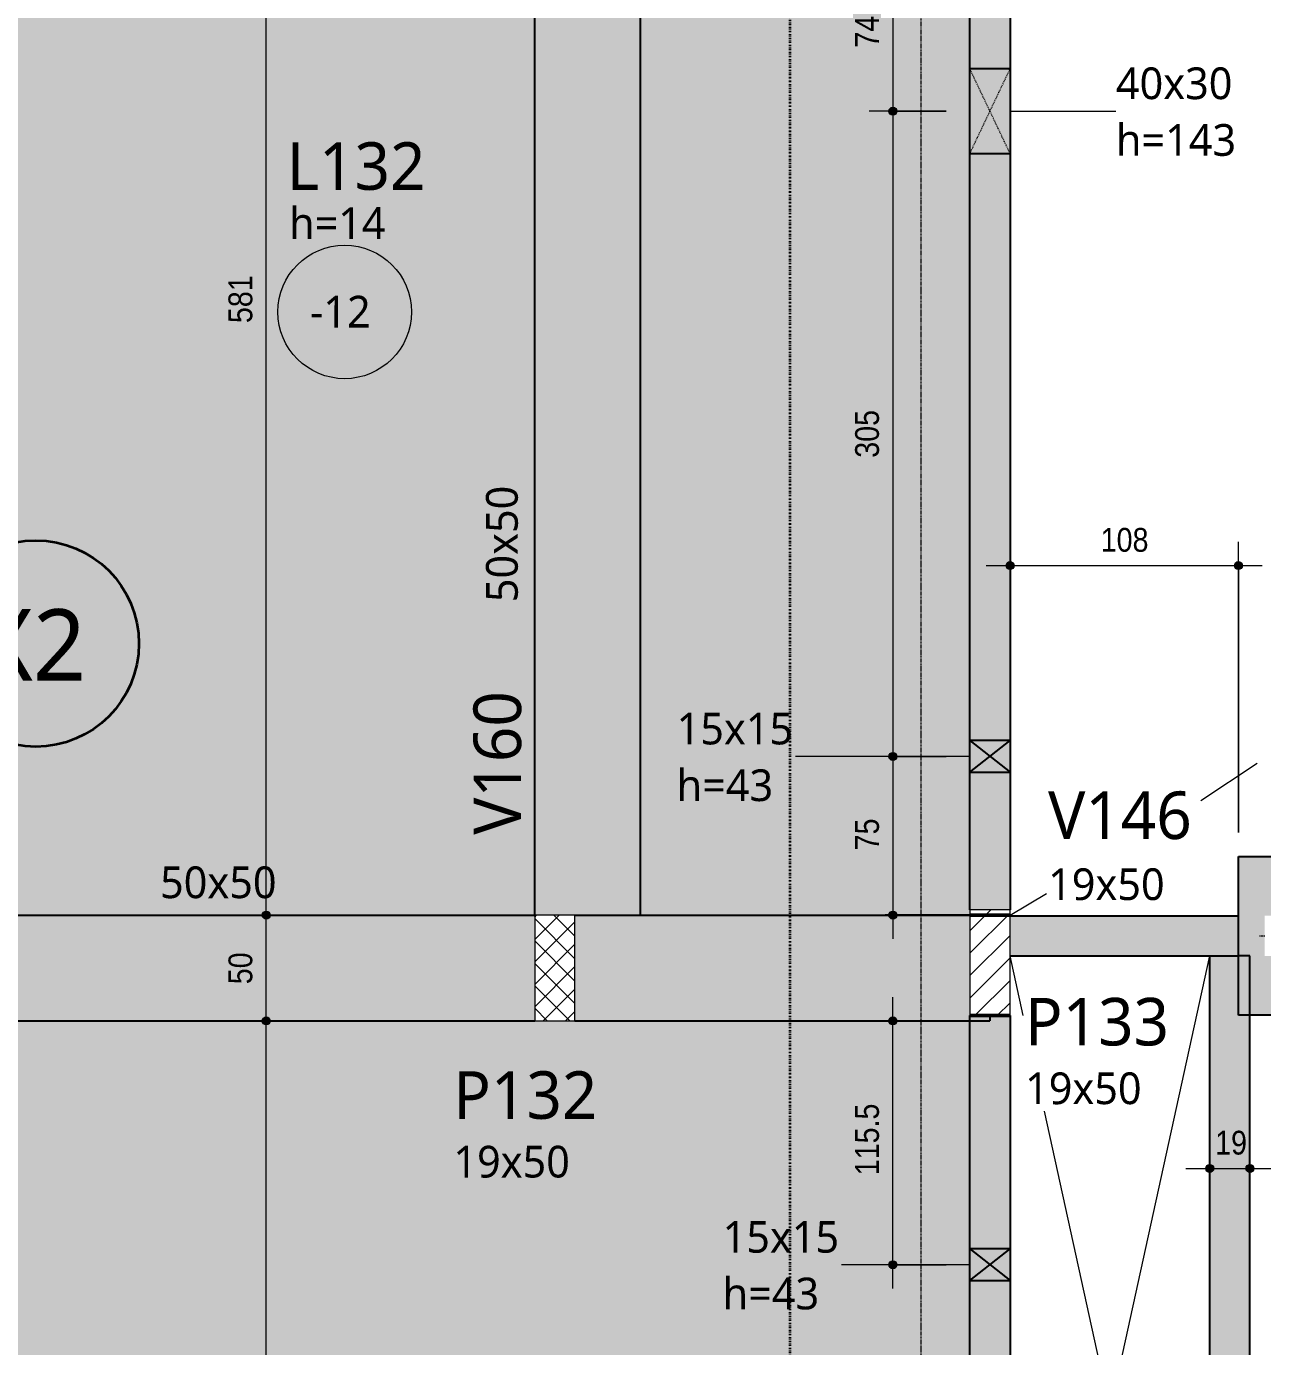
# Model space of a CAD drawing. Extents: x -2131 to 52870, y -3196 to 88043.
# Drawn here: x 44128 to 44712, y 953 to 1577 of the extents above; entities that cross this region are included whole.
import ezdxf

# ---------------------------------------------------------------- set-up
doc = ezdxf.new("R2010")
doc.units = 0
for name, pattern in [('Centro de 6 mm', [1.32, 0.6, -0.24, 0.24, -0.24]), ('Dash dot', [1.5875, 0.635, -0.47625, 0, -0.47625]), ('Hidden', [0.714375, 0.47625, -0.238125]), ('Traço', [0.635, 0.3175, -0.3175])]:
    doc.linetypes.add(name, pattern=pattern)
for name, color, linetype, lineweight in [('A-ANNO-DIMS', 7, 'Continuous', 9), ('A-ANNO-DIMS-75', 7, 'Continuous', 9), ('A-DETL-GENF', 7, 'Continuous', 18), ('A-DETL-THIN', 7, 'Continuous', 25), ('A-FLOR', 7, 'Continuous', 25), ('A-FLOR-IDEN', 7, 'Continuous', 9), ('A-GENM', 7, 'Continuous', 25), ('A-GENM-HDLN', 7, 'Traço', 18), ('A-GENM-IDEN', 7, 'Continuous', 9), ('G-ANNO-SYMB', 7, 'Continuous', 9), ('S-BEAM', 7, 'Continuous', 25), ('S-BEAM-HDLN', 7, 'Traço', 25), ('S-BEAM-IDEN', 7, 'Continuous', 9), ('S-COLS-IDEN', 7, 'Continuous', 9), ('S-FNDN', 7, 'Continuous', 25), ('S-FNDN-HDLN', 7, 'Traço', 18), ('S-GRID', 7, 'Continuous', 9), ('S-GRID-IDEN', 7, 'Continuous', 9)]:
    doc.layers.add(name, color=color, linetype=linetype, lineweight=lineweight)
doc.layers.add('A-DETL', color=7, linetype='Continuous', lineweight=18, true_color=0x00a600)
doc.styles.add('Fira Sans_3', font='', dxfattribs={"width": 0.9, "height": 11.25})
doc.styles.add('Gadugi', font='gadugi.ttf', dxfattribs={"height": 15})
doc.styles.add('Gadugi_6', font='gadugi.ttf', dxfattribs={"height": 22.5})
doc.styles.add('Gadugi_9', font='gadugi.ttf', dxfattribs={"height": 33.75})
doc.styles.get('Fira Sans_3').set_extended_font_data('Fira Sans')
doc.dimstyles.new('PED_1_5mm_ESQ_3', dxfattribs={"dimscale": 30.48, "dimtxt": 15.344768, "dimasz": 0.492126, "dimexe": 0.369094, "dimexo": 0.369094, "dimgap": 0.073819, "dimtad": 1, "dimdec": 1, "dimrnd": 0.5, "dimdsep": 46, "dimtxsty": 'Fira Sans_3', "dimblk1": 'DOTSMALL', "dimblk2": 'DOTSMALL', "dimsah": 1, "dimcen": 0.09, "dimdle": 0.369094, "dimazin": 0, "dimtfac": 1, "dimtdec": 4, "dimtix": 1, "dimtmove": 0, "dimatfit": 3, "dimfxl": 1, "dimtvp": 1, "dimtolj": 1, "dimtzin": 0, "dimarcsym": 2})
doc.dimstyles.new('PED_1_5mm_ESQ_7', dxfattribs={"dimscale": 30.48, "dimtxt": 15.344768, "dimasz": 0.492126, "dimexe": 0.369094, "dimexo": 0.369094, "dimgap": 0.073819, "dimtad": 1, "dimdec": 1, "dimrnd": 0.5, "dimdsep": 46, "dimtxsty": 'Fira Sans_3', "dimblk1": 'DOTSMALL', "dimblk2": 'DOTSMALL', "dimsah": 1, "dimcen": 0.09, "dimdle": 0.369094, "dimazin": 0, "dimtfac": 1, "dimtdec": 4, "dimtix": 1, "dimtmove": 0, "dimatfit": 3, "dimfxl": 1, "dimtvp": 1, "dimtolj": 1, "dimtzin": 0, "dimarcsym": 2})

# ---------------------------------------------------------------- blocks, each defined once
blk = doc.blocks.new('PED_BLRET-1EST_R01_2019 - 75x75x65-V23-PL C 001 - FORMA DO TÉRREO')
at = {"layer": 'S-FNDN', "linetype": 'Hidden', "lineweight": 18}
for p, q in [((0, 27.5), (0, 9.5)), ((-27.5, 0), (-25, 0)), ((25, 0), (27.5, 0)), ((0, -9.5), (0, -27.5))]:
    blk.add_line(p, q, dxfattribs=at)
at = {"layer": 'S-FNDN-HDLN'}
for start, end in [(33.02828, 146.80499), (213.1954, 326.97128)]:
    blk.add_arc((0, 0), 17.5, start, end, dxfattribs=at)
blk = doc.blocks.new('PED_FURO_RETANGULAR_R04_2020 - 15x15x43_-3682123-PL C 001 - FORMA DO TÉRREO')
at = {"layer": 'A-GENM-HDLN'}
for p, q in [((-7.5, 9.5), (7.5, -9.5)), ((-7.5, -9.5), (7.5, 9.5)), ((-7.5, -9.5), (-7.5, 9.5)), ((7.5, 9.5), (7.5, -9.5))]:
    blk.add_line(p, q, dxfattribs=at)
blk = doc.blocks.new('PED_FURO_RETANGULAR_R04_2020 - 40x30x143-3503069-PL C 001 - FORMA DO TÉRREO')
at = {"layer": 'A-GENM-HDLN'}
for p, q in [((-20, -9.5), (-20, 9.5)), ((-19.99, 9.5), (19.99, -9.5)), ((-19.99, -9.5), (19.99, 9.5)), ((20, 9.5), (20, -9.5))]:
    blk.add_line(p, q, dxfattribs=at)
blk = doc.blocks.new('PED_TAG_LAJE_R03 - TÍTULO_ESPESSURA_REBAIXO-2582888-PL C 001 - FORMA DO TÉRREO')
at = {"layer": 'A-FLOR-IDEN'}
blk.add_circle((-0.1083, -0.7611), 0.4205, dxfattribs=at)
blk = doc.blocks.new('Eixo - X2-2173052-PL C 001 - FORMA DO TÉRREO')
at = {"layer": 'S-GRID-IDEN', "color": 114, "lineweight": 35, "true_color": 0x00b050}
blk.add_circle((0, 0), 0.65, dxfattribs=at)
blk = doc.blocks.new('DIMBLOCK329-PL C 001 - FORMA DO TÉRREO')
at = {"layer": 'A-ANNO-DIMS-75', "transparency": 16777216}
h = blk.add_hatch(color=256, dxfattribs=at)
edge = h.paths.add_edge_path(flags=0)
edge.add_arc((44240.83, 1157.38), 1.88, 0, 360)
h = blk.add_hatch(color=256, dxfattribs=at)
edge = h.paths.add_edge_path(flags=0)
edge.add_arc((44240.83, 1107.38), 1.88, 0, 360)
for p, q in [((44249.43, 1157.38), (44229.58, 1157.38)), ((44240.83, 1096.13), (44240.83, 1157.38)), ((44240.83, 1157.38), (44249.43, 1157.38)), ((44249.43, 1107.38), (44229.58, 1107.38)), ((44240.83, 1107.38), (44249.43, 1107.38))]:
    blk.add_line(p, q, dxfattribs=at)
for centre in [(44240.83, 1157.38), (44240.83, 1107.38)]:
    blk.add_circle(centre, 1.88, dxfattribs=at)
at = {"layer": 'A-ANNO-DIMS-75', "color": 0, "transparency": 16777216, "insert": (44223, 1124.71), "char_height": 11.25, "width": 18.4137, "attachment_point": 1, "rotation": 90, "line_spacing_factor": 1.049215, "style": 'Fira Sans_3'}
blk.add_mtext('50', dxfattribs=at)
blk = doc.blocks.new('_DotSmall')
at = {"color": 0, "linetype": 'ByBlock', "const_width": 0.5}
blk.add_lwpolyline([(-0.0625, 0, 1), (0.0625, 0, 1)], format="xyb", close=True, dxfattribs=at)
blk = doc.blocks.new('DIMBLOCK330-PL C 001 - FORMA DO TÉRREO')
at = {"layer": 'A-ANNO-DIMS-75', "transparency": 16777216}
h = blk.add_hatch(color=256, dxfattribs=at)
edge = h.paths.add_edge_path(flags=0)
edge.add_arc((44240.83, 1738.52), 1.88, 0, 360)
h = blk.add_hatch(color=256, dxfattribs=at)
edge = h.paths.add_edge_path(flags=0)
edge.add_arc((44240.83, 1157.38), 1.88, 0, 360)
for p, q in [((44249.43, 1738.52), (44229.58, 1738.52)), ((44240.83, 1157.38), (44240.83, 1738.52)), ((44240.83, 1738.52), (44249.43, 1738.52)), ((44249.43, 1157.38), (44229.58, 1157.38)), ((44240.83, 1157.38), (44249.43, 1157.38))]:
    blk.add_line(p, q, dxfattribs=at)
for centre in [(44240.83, 1738.52), (44240.83, 1157.38)]:
    blk.add_circle(centre, 1.88, dxfattribs=at)
at = {"layer": 'A-ANNO-DIMS-75', "color": 0, "transparency": 16777216, "insert": (44223, 1437.23), "char_height": 11.25, "width": 25.732, "attachment_point": 1, "rotation": 90, "line_spacing_factor": 1.049215, "style": 'Fira Sans_3'}
blk.add_mtext('581', dxfattribs=at)
blk = doc.blocks.new('DIMBLOCK444-PL C 001 - FORMA DO TÉRREO')
at = {"layer": 'A-ANNO-DIMS-75', "transparency": 16777216}
h = blk.add_hatch(color=256, dxfattribs=at)
edge = h.paths.add_edge_path(flags=0)
edge.add_arc((44240.83, 1107.38), 1.88, 0, 360)
h = blk.add_hatch(color=256, dxfattribs=at)
edge = h.paths.add_edge_path(flags=0)
edge.add_arc((44240.83, 707.12), 1.88, 0, 360)
for p, q in [((44240.83, 707.12), (44240.83, 1118.63)), ((44249.43, 1107.38), (44229.58, 1107.38)), ((44240.83, 1107.38), (44249.43, 1107.38)), ((44249.43, 707.12), (44229.58, 707.12)), ((44240.83, 707.12), (44249.43, 707.12))]:
    blk.add_line(p, q, dxfattribs=at)
for centre in [(44240.83, 1107.38), (44240.83, 707.12)]:
    blk.add_circle(centre, 1.88, dxfattribs=at)
at = {"layer": 'A-ANNO-DIMS-75', "color": 0, "transparency": 16777216, "insert": (44223, 889.94), "char_height": 11.25, "width": 41.5489, "attachment_point": 1, "rotation": 90, "line_spacing_factor": 1.049215, "style": 'Fira Sans_3'}
blk.add_mtext('400.5', dxfattribs=at)
blk = doc.blocks.new('DIMBLOCK470-PL C 001 - FORMA DO TÉRREO')
at = {"layer": 'A-ANNO-DIMS-75', "transparency": 16777216}
h = blk.add_hatch(color=256, dxfattribs=at)
edge = h.paths.add_edge_path(flags=0)
edge.add_arc((44686.68, 1037.62), 1.88, 0, 360)
h = blk.add_hatch(color=256, dxfattribs=at)
edge = h.paths.add_edge_path(flags=0)
edge.add_arc((44705.68, 1037.62), 1.88, 0, 360)
for p, q in [((44686.68, 1029.02), (44686.68, 1048.87)), ((44705.68, 1029.02), (44705.68, 1048.87)), ((44675.43, 1037.62), (44705.68, 1037.62)), ((44686.68, 1037.62), (44686.68, 1029.02)), ((44705.68, 1037.62), (44705.68, 1029.02))]:
    blk.add_line(p, q, dxfattribs=at)
for centre in [(44686.68, 1037.62), (44705.68, 1037.62)]:
    blk.add_circle(centre, 1.88, dxfattribs=at)
at = {"layer": 'A-ANNO-DIMS-75', "color": 0, "transparency": 16777216, "insert": (44689.2, 1055.45), "char_height": 11.25, "width": 16.7612, "attachment_point": 1, "line_spacing_factor": 1.049215, "style": 'Fira Sans_3'}
blk.add_mtext('19', dxfattribs=at)
blk = doc.blocks.new('DIMBLOCK471-PL C 001 - FORMA DO TÉRREO')
at = {"layer": 'A-ANNO-DIMS-75', "transparency": 16777216}
h = blk.add_hatch(color=256, dxfattribs=at)
edge = h.paths.add_edge_path(flags=0)
edge.add_arc((44705.68, 1037.62), 1.88, 0, 360)
h = blk.add_hatch(color=256, dxfattribs=at)
edge = h.paths.add_edge_path(flags=0)
edge.add_arc((45569.19, 1037.62), 1.88, 0, 360)
for p, q in [((44705.68, 1029.02), (44705.68, 1048.87)), ((45569.19, 1029.02), (45569.19, 1048.87)), ((44705.68, 1037.62), (45569.19, 1037.62)), ((44705.68, 1037.62), (44705.68, 1029.02)), ((45569.19, 1037.62), (45569.19, 1029.02))]:
    blk.add_line(p, q, dxfattribs=at)
for centre in [(44705.68, 1037.62), (45569.19, 1037.62)]:
    blk.add_circle(centre, 1.88, dxfattribs=at)
at = {"layer": 'A-ANNO-DIMS-75', "color": 0, "transparency": 16777216, "insert": (45120.61, 1055.45), "char_height": 11.25, "width": 40.3685, "attachment_point": 1, "line_spacing_factor": 1.049215, "style": 'Fira Sans_3'}
blk.add_mtext('863.5', dxfattribs=at)
blk = doc.blocks.new('DIMBLOCK485-PL C 001 - FORMA DO TÉRREO')
at = {"layer": 'A-ANNO-DIMS-75', "transparency": 16777216}
h = blk.add_hatch(color=256, dxfattribs=at)
edge = h.paths.add_edge_path(flags=0)
edge.add_arc((44592.31, 1322.58), 1.88, 0, 360)
h = blk.add_hatch(color=256, dxfattribs=at)
edge = h.paths.add_edge_path(flags=0)
edge.add_arc((44700.18, 1322.58), 1.88, 0, 360)
for p, q in [((44592.31, 1313.98), (44592.31, 1333.83)), ((44700.18, 1196.37), (44700.18, 1333.83)), ((44581.06, 1322.58), (44711.43, 1322.58)), ((44592.31, 1322.58), (44592.31, 1313.98)), ((44700.18, 1322.58), (44700.18, 1196.37))]:
    blk.add_line(p, q, dxfattribs=at)
for centre in [(44592.31, 1322.58), (44700.18, 1322.58)]:
    blk.add_circle(centre, 1.88, dxfattribs=at)
at = {"layer": 'A-ANNO-DIMS-75', "color": 0, "transparency": 16777216, "insert": (44635.13, 1340.41), "char_height": 11.25, "width": 26.6763, "attachment_point": 1, "line_spacing_factor": 1.049215, "style": 'Fira Sans_3'}
blk.add_mtext('108', dxfattribs=at)
blk = doc.blocks.new('DIMBLOCK625-PL C 001 - FORMA DO TÉRREO')
at = {"layer": 'A-ANNO-DIMS-75', "transparency": 16777216}
h = blk.add_hatch(color=256, dxfattribs=at)
edge = h.paths.add_edge_path(flags=0)
edge.add_arc((44536.93, 1611.65), 1.88, 0, 360)
h = blk.add_hatch(color=256, dxfattribs=at)
edge = h.paths.add_edge_path(flags=0)
edge.add_arc((44536.93, 1537.4), 1.88, 0, 360)
for p, q in [((44536.93, 1622.9), (44536.93, 1537.4)), ((44562.06, 1611.65), (44525.68, 1611.65)), ((44536.93, 1611.65), (44562.06, 1611.65)), ((44562.06, 1537.4), (44525.68, 1537.4)), ((44536.93, 1537.4), (44562.06, 1537.4))]:
    blk.add_line(p, q, dxfattribs=at)
for centre in [(44536.93, 1611.65), (44536.93, 1537.4)]:
    blk.add_circle(centre, 1.88, dxfattribs=at)
at = {"layer": 'A-ANNO-DIMS-75', "color": 0, "transparency": 16777216, "insert": (44519.1, 1567.44), "char_height": 11.25, "width": 16.9973, "attachment_point": 1, "rotation": 90, "line_spacing_factor": 1.049215, "style": 'Fira Sans_3'}
blk.add_mtext('74', dxfattribs=at)
blk = doc.blocks.new('DIMBLOCK626-PL C 001 - FORMA DO TÉRREO')
at = {"layer": 'A-ANNO-DIMS-75', "transparency": 16777216}
h = blk.add_hatch(color=256, dxfattribs=at)
edge = h.paths.add_edge_path(flags=0)
edge.add_arc((44536.93, 1537.4), 1.88, 0, 360)
h = blk.add_hatch(color=256, dxfattribs=at)
edge = h.paths.add_edge_path(flags=0)
edge.add_arc((44536.93, 1232.38), 1.88, 0, 360)
for p, q in [((44562.06, 1537.4), (44525.68, 1537.4)), ((44536.93, 1537.4), (44536.93, 1232.38)), ((44536.93, 1537.4), (44562.06, 1537.4)), ((44562.06, 1232.38), (44525.68, 1232.38)), ((44536.93, 1232.38), (44562.06, 1232.38))]:
    blk.add_line(p, q, dxfattribs=at)
for centre in [(44536.93, 1537.4), (44536.93, 1232.38)]:
    blk.add_circle(centre, 1.88, dxfattribs=at)
at = {"layer": 'A-ANNO-DIMS-75', "color": 0, "transparency": 16777216, "insert": (44519.1, 1373.58), "char_height": 11.25, "width": 27.1484, "attachment_point": 1, "rotation": 90, "line_spacing_factor": 1.049215, "style": 'Fira Sans_3'}
blk.add_mtext('305', dxfattribs=at)
blk = doc.blocks.new('DIMBLOCK627-PL C 001 - FORMA DO TÉRREO')
at = {"layer": 'A-ANNO-DIMS-75', "transparency": 16777216}
h = blk.add_hatch(color=256, dxfattribs=at)
edge = h.paths.add_edge_path(flags=0)
edge.add_arc((44536.93, 1232.38), 1.88, 0, 360)
h = blk.add_hatch(color=256, dxfattribs=at)
edge = h.paths.add_edge_path(flags=0)
edge.add_arc((44536.93, 1157.38), 1.88, 0, 360)
for p, q in [((44562.06, 1232.38), (44525.68, 1232.38)), ((44536.93, 1232.38), (44536.93, 1146.13)), ((44536.93, 1232.38), (44562.06, 1232.38)), ((44528.33, 1157.38), (44548.18, 1157.38)), ((44536.93, 1157.38), (44528.33, 1157.38))]:
    blk.add_line(p, q, dxfattribs=at)
for centre in [(44536.93, 1232.38), (44536.93, 1157.38)]:
    blk.add_circle(centre, 1.88, dxfattribs=at)
at = {"layer": 'A-ANNO-DIMS-75', "color": 0, "transparency": 16777216, "insert": (44519.1, 1188), "char_height": 11.25, "width": 16.5251, "attachment_point": 1, "rotation": 90, "line_spacing_factor": 1.049215, "style": 'Fira Sans_3'}
blk.add_mtext('75', dxfattribs=at)
blk = doc.blocks.new('DIMBLOCK628-PL C 001 - FORMA DO TÉRREO')
at = {"layer": 'A-ANNO-DIMS-75', "transparency": 16777216}
h = blk.add_hatch(color=256, dxfattribs=at)
edge = h.paths.add_edge_path(flags=0)
edge.add_arc((44536.93, 1107.38), 1.88, 0, 360)
h = blk.add_hatch(color=256, dxfattribs=at)
edge = h.paths.add_edge_path(flags=0)
edge.add_arc((44536.93, 992.12), 1.88, 0, 360)
for p, q in [((44536.93, 980.87), (44536.93, 1118.63)), ((44545.53, 1107.38), (44525.68, 1107.38)), ((44536.93, 1107.38), (44545.53, 1107.38)), ((44562.06, 992.12), (44525.68, 992.12)), ((44536.93, 992.12), (44562.06, 992.12))]:
    blk.add_line(p, q, dxfattribs=at)
for centre in [(44536.93, 1107.38), (44536.93, 992.12)]:
    blk.add_circle(centre, 1.88, dxfattribs=at)
at = {"layer": 'A-ANNO-DIMS-75', "color": 0, "transparency": 16777216, "insert": (44519.1, 1034.41), "char_height": 11.25, "width": 36.8274, "attachment_point": 1, "rotation": 90, "line_spacing_factor": 1.049215, "style": 'Fira Sans_3'}
blk.add_mtext('115.5', dxfattribs=at)

msp = doc.modelspace()

# ---------------------------------------------------------------- hatches: boundary and pattern name
at = {"layer": 'A-DETL-GENF', "true_color": 0x0000ff}
h = msp.add_hatch(dxfattribs=at)
h.set_pattern_fill('FP_9', color=5, style=0, pattern_type=2)
h.set_pattern_definition([(45, (44240.043, 0), (-5.3033, 5.3033), []), (135, (44240.043, 0), (-5.3033, -5.3033), [])])
h.paths.add_polyline_path([(44367.678, 1107.384), (44386.678, 1107.384), (44386.678, 1157.384), (44367.678, 1157.384)], flags=0)
at = {"layer": 'A-DETL-GENF', "true_color": 0x808080}
h = msp.add_hatch(dxfattribs=at)
h.set_pattern_fill('FP_5', color=8, style=0, pattern_type=2)
h.set_pattern_definition([(45, (44240.043, 0), (-5.3033, 5.3033), [])])
h.paths.add_polyline_path([(44592.312, 1109.884), (44592.312, 1159.884), (44573.312, 1159.884), (44573.312, 1109.884), (44574.812, 1109.884)], flags=0)
at = {"layer": 'A-FLOR', "true_color": 0xd9d9d9}
h = msp.add_hatch(color=254, dxfattribs=at)
h.paths.add_polyline_path([(44417.741, 1157.384), (44573.312, 1157.384), (44573.312, 1804.203), (44573.177, 1804.203), (44573.177, 1835.258), (44417.74, 1835.577), (44417.681, 1157.384)], flags=0)
h.paths.add_polyline_path([(44096.678, 1157.384), (44367.681, 1157.384), (44367.681, 1835.638), (44362.847, 1835.69), (43998.73, 1836.438), (43999.356, 1157.384)], flags=0)
h.paths.add_polyline_path([(44289.556, 1738.524), (44144.556, 1738.524), (44144.556, 1818.524), (44289.556, 1818.524)], flags=0)
msp.add_hatch(color=254, dxfattribs=at).paths.add_polyline_path([(44115.678, 707.119), (44573.312, 707.119), (44573.312, 1107.384), (44115.678, 1107.384), (44115.678, 938.119)], flags=0)
at = {"layer": 'S-BEAM', "true_color": 0xd9d9d9}
h = msp.add_hatch(color=254, dxfattribs=at)
h.paths.add_polyline_path([(44417.681, 1157.384), (44417.74, 1835.577), (44367.74, 1835.638), (44367.741, 1157.384), (44386.678, 1157.384)], flags=0)
h.paths.add_polyline_path([(44367.756, 1718.523), (44367.756, 1758.523), (44386.649, 1758.523), (44386.649, 1718.523), (44371.219, 1718.523)], flags=0)
at = {"layer": 'S-BEAM', "true_color": 0xff00ff}
h = msp.add_hatch(color=6, dxfattribs=at)
h.paths.add_polyline_path([(44592.312, 738.119), (44592.312, 1109.884), (44573.312, 1109.884), (44573.312, 738.119)], flags=0)
h.paths.add_polyline_path([(44573.312, 1159.884), (44592.312, 1159.884), (44592.312, 1804.119), (44573.312, 1804.119), (44573.312, 1526.481)], flags=0)
at = {"layer": 'S-BEAM', "true_color": 0xd9d9d9}
for points in [[(44367.678, 1107.384), (44367.678, 1157.384), (44115.678, 1157.384), (44115.678, 1107.384), (44362.847, 1107.384)], [(44417.741, 1107.384), (44573.312, 1107.384), (44573.312, 1157.384), (44386.678, 1157.384), (44386.678, 1107.384)]]:
    msp.add_hatch(color=254, dxfattribs=at).paths.add_polyline_path(points, flags=0)
at = {"layer": 'S-BEAM', "true_color": 0xa7d7e1}
msp.add_hatch(color=9, dxfattribs=at).paths.add_polyline_path([(44686.68, 1138.119), (44700.178, 1138.119), (44700.178, 1157.119), (44592.312, 1157.119), (44592.312, 1138.119), (44653.412, 1138.119)], flags=0)
at = {"layer": 'S-BEAM', "true_color": 0xf09862}
msp.add_hatch(color=21, dxfattribs=at).paths.add_polyline_path([(44686.68, 707.119), (44705.68, 707.119), (44705.68, 1110.119), (44700.178, 1110.119), (44700.178, 1138.119), (44686.68, 1138.119), (44686.68, 733.571)], flags=0)
at = {"layer": 'S-FNDN', "true_color": 0xa7d7e1}
h = msp.add_hatch(color=9, dxfattribs=at)
h.paths.add_polyline_path([(44754.582, 1110.119), (44775.178, 1110.119), (44775.178, 1185.119), (44700.178, 1185.119), (44700.178, 1110.119), (44752.834, 1110.119)], flags=0)
h.paths.add_polyline_path([(44737.678, 1130.119), (44733.149, 1130.716), (44728.928, 1132.464), (44725.257, 1135.306), (44723.098, 1138.119), (44712.678, 1138.119), (44712.678, 1157.119), (44723.098, 1157.119), (44725.304, 1159.994), (44728.928, 1162.775), (44733.149, 1164.523), (44737.678, 1165.119), (44742.208, 1164.523), (44746.428, 1162.775), (44750.053, 1159.994), (44752.258, 1157.119), (44762.678, 1157.119), (44762.678, 1138.119), (44752.258, 1138.119), (44750.053, 1135.245), (44746.428, 1132.464), (44742.208, 1130.716)], flags=0)

# ---------------------------------------------------------------- linework, layer by layer
at = {"layer": 'A-DETL', "color": 9, "true_color": 0xc0c0c0}
for p, q in [((44709.111, 1229.056), (44682.446, 1211.365)), ((44592.312, 1157.384), (44609.47, 1167.66)), ((44592.312, 707.119), (44686.68, 1138.119)), ((44598.494, 1109.884), (44592.312, 1138.119)), ((44608.399, 1064.65), (44686.68, 707.119))]:
    msp.add_line(p, q, dxfattribs=at)
at = {"layer": 'A-DETL', "color": 7}
for p, q in [((44386.678, 1157.384), (44367.678, 1157.384)), ((44367.678, 1157.384), (44367.678, 1107.384)), ((44386.678, 1107.384), (44386.678, 1157.384)), ((44592.312, 1159.884), (44573.312, 1159.884)), ((44573.312, 1159.884), (44573.312, 1109.884)), ((44592.312, 1109.884), (44592.312, 1159.884)), ((44367.678, 1107.384), (44386.678, 1107.384)), ((44573.312, 1109.884), (44592.312, 1109.884))]:
    msp.add_line(p, q, dxfattribs=at)
at = {"layer": 'A-DETL', "color": 7, "lineweight": 50}
for p, q in [((44573.312, 1157.384), (44592.312, 1157.384)), ((44573.312, 1109.884), (44589.312, 1109.884)), ((44589.312, 1109.884), (44592.312, 1109.884))]:
    msp.add_line(p, q, dxfattribs=at)
at = {"layer": 'A-DETL-THIN'}
for p, q in [((44573.312, 1239.884), (44592.312, 1224.884)), ((44573.312, 1224.884), (44592.312, 1239.884)), ((44573.312, 1157.384), (44533.312, 1157.384)), ((44573.312, 999.619), (44592.312, 984.619)), ((44573.312, 984.619), (44592.312, 999.619))]:
    msp.add_line(p, q, dxfattribs=at)
at = {"layer": 'A-GENM-IDEN'}
for p, q in [((44592.312, 1537.404), (44642.338, 1537.404)), ((44573.312, 1232.384), (44490.86, 1232.384)), ((44573.312, 992.119), (44512.602, 992.119))]:
    msp.add_line(p, q, dxfattribs=at)
at = {"layer": 'G-ANNO-SYMB', "linetype": 'Centro de 6 mm'}
msp.add_line((44550.352, -947.416), (44550.352, 2167.278), dxfattribs=at)
at = {"layer": 'S-BEAM'}
for p, q in [((44367.681, 1157.384), (44367.74, 1835.638)), ((44417.681, 1157.384), (44417.74, 1835.577)), ((44573.312, 1159.884), (44573.312, 1804.119)), ((44592.312, 1804.119), (44592.312, 1159.884)), ((44115.678, 1157.384), (44367.678, 1157.384)), ((44386.678, 1157.384), (44573.312, 1157.384)), ((44592.312, 1157.119), (44700.178, 1157.119)), ((44592.312, 1138.119), (44700.178, 1138.119)), ((44686.68, 707.119), (44686.68, 1138.119)), ((44115.678, 1107.384), (44367.678, 1107.384)), ((44386.678, 1107.384), (44573.312, 1107.384)), ((44573.312, 738.119), (44573.312, 1109.884)), ((44592.312, 1109.884), (44592.312, 738.119)), ((44705.68, 707.119), (44705.68, 1110.119))]:
    msp.add_line(p, q, dxfattribs=at)
at = {"layer": 'S-BEAM-HDLN', "linetype": 'Continuous'}
for p, q in [((44592.312, 1557.404), (44573.312, 1557.404)), ((44573.312, 1517.404), (44592.312, 1517.404)), ((44592.312, 1239.884), (44573.312, 1239.884)), ((44573.312, 1224.884), (44592.312, 1224.884)), ((44705.68, 1138.119), (44700.178, 1138.119)), ((44705.68, 1110.119), (44705.68, 1138.119)), ((44573.312, 1107.384), (44582.812, 1107.384)), ((44582.812, 1109.884), (44582.812, 1107.384)), ((44592.312, 999.619), (44573.312, 999.619)), ((44573.312, 984.619), (44592.312, 984.619))]:
    msp.add_line(p, q, dxfattribs=at)
at = {"layer": 'S-FNDN'}
for p, q in [((44700.178, 1110.119), (44700.178, 1185.119)), ((44700.178, 1185.119), (44775.178, 1185.119)), ((44775.178, 1110.119), (44700.178, 1110.119))]:
    msp.add_line(p, q, dxfattribs=at)
at = {"layer": 'S-GRID', "color": 40, "linetype": 'Dash dot', "lineweight": 35, "true_color": 0xffc000}
msp.add_line((44488.183, 2000.71), (44488.183, -1018.232), dxfattribs=at)

# ---------------------------------------------------------------- block references
at = {"layer": 'A-FLOR-IDEN', "xscale": 74.99999999999996, "yscale": 74.99999999999996, "zscale": 74.99999999999996}
msp.add_blockref('PED_TAG_LAJE_R03 - TÍTULO_ESPESSURA_REBAIXO-2582888-PL C 001 - FORMA DO TÉRREO', (44286.019, 1499.579), dxfattribs=at)
at = {"layer": 'A-GENM', "linetype": 'Traço', "lineweight": 18}
for name, p, rotation in [('PED_FURO_RETANGULAR_R04_2020 - 40x30x143-3503069-PL C 001 - FORMA DO TÉRREO', (44582.812, 1537.404), 89.9999999999999), ('PED_FURO_RETANGULAR_R04_2020 - 15x15x43_-3682123-PL C 001 - FORMA DO TÉRREO', (44582.812, 1232.384), 89.9999999999999), ('PED_FURO_RETANGULAR_R04_2020 - 15x15x43_-3682123-PL C 001 - FORMA DO TÉRREO', (44582.812, 992.119), 269.9999999999997)]:
    msp.add_blockref(name, p, dxfattribs=dict(at, rotation=rotation))
at = {"layer": 'S-FNDN', "linetype": 'Hidden', "lineweight": 18}
msp.add_blockref('PED_BLRET-1EST_R01_2019 - 75x75x65-V23-PL C 001 - FORMA DO TÉRREO', (44737.678, 1147.619), dxfattribs=at)
at = {"layer": 'S-GRID-IDEN', "color": 114, "true_color": 0x00b050, "xscale": 74.99999999999996, "yscale": 74.99999999999996, "zscale": 74.99999999999996, "rotation": 57.81471040540367}
msp.add_blockref('Eixo - X2-2173052-PL C 001 - FORMA DO TÉRREO', (44131.937, 1285.75), dxfattribs=at)

# ---------------------------------------------------------------- texts
at = {"layer": 'A-FLOR-IDEN', "attachment_point": 1}
for s, insert, char_height, width, style in [('L132', (44250.452, 1522.728), 22.5, 81.17086, 'Gadugi_6'), ('h=14', (44251.624, 1492.015), 15, 59.5253, 'Gadugi'), ('-12', (44261.548, 1450.15), 15, 37.87973, 'Gadugi')]:
    msp.add_mtext(s, dxfattribs=dict(at, insert=insert, char_height=char_height, width=width, style=style))
at = {"layer": 'A-GENM-IDEN', "char_height": 15, "attachment_point": 1, "style": 'Gadugi'}
for s, insert, width in [('40x30', (44642.338, 1558.095), 67.34175), ('h=143', (44642.338, 1531.308), 73.35441), ('15x15', (44434.76, 1253.075), 67.34175), ('h=43', (44434.76, 1226.289), 59.5253), ('15x15', (44456.502, 1012.81), 67.34175), ('h=43', (44456.502, 986.024), 59.5253)]:
    msp.add_mtext(s, dxfattribs=dict(at, insert=insert, width=width))
at = {"layer": 'S-BEAM-IDEN', "attachment_point": 1, "rotation": 90}
for s, insert, char_height, width, style in [('50x50', (44344.688, 1305.328), 15, 67.34175, 'Gadugi'), ('V160', (44338.775, 1195.382), 22.5, 87.18352, 'Gadugi_6')]:
    msp.add_mtext(s, dxfattribs=dict(at, insert=insert, char_height=char_height, width=width, style=style))
at = {"layer": 'S-BEAM-IDEN', "attachment_point": 1}
for s, insert, char_height, width, style in [('V146', (44610.307, 1215.838), 22.5, 87.18352, 'Gadugi_6'), ('50x50', (44190.681, 1180.39), 15, 67.34175, 'Gadugi'), ('19x50', (44610.307, 1179.507), 15, 67.34175, 'Gadugi')]:
    msp.add_mtext(s, dxfattribs=dict(at, insert=insert, char_height=char_height, width=width, style=style))
at = {"layer": 'S-COLS-IDEN', "attachment_point": 1}
for s, insert, char_height, width, style in [('P133', (44599.418, 1118.267), 22.5, 84.77845, 'Gadugi_6'), ('P132', (44329.276, 1083.579), 22.5, 84.77845, 'Gadugi_6'), ('19x50', (44599.418, 1083.032), 15, 67.34175, 'Gadugi'), ('19x50', (44329.276, 1048.344), 15, 67.34175, 'Gadugi')]:
    msp.add_mtext(s, dxfattribs=dict(at, insert=insert, char_height=char_height, width=width, style=style))
at = {"layer": 'S-GRID-IDEN', "color": 114, "true_color": 0x00b050, "insert": (44104.796, 1302.015), "char_height": 33.75, "width": 65.53795, "attachment_point": 1, "style": 'Gadugi_9'}
msp.add_mtext('X2', dxfattribs=at)

# ---------------------------------------------------------------- dimensions: what is measured, and where the dimension line sits
at = {"layer": 'A-ANNO-DIMS'}
for base, p1, p2, dimstyle, override, picture, middle in [((44240.828, 1738.524), (44238.176, 1157.384), (44238.176, 1738.524), 'PED_1_5mm_ESQ_3', {"dimpost": '<>', "dimfxl": 581.139393}, 'DIMBLOCK330-PL C 001 - FORMA DO TÉRREO', (44232.855, 1447.954)), ((44536.927, 1537.404), (44573.312, 1611.648), (44573.312, 1537.404), 'PED_1_5mm_ESQ_7', {"dimpost": '<>', "dimfxl": 74.244339}, 'DIMBLOCK625-PL C 001 - FORMA DO TÉRREO', (44528.97, 1574.526)), ((44536.927, 1232.384), (44573.312, 1537.404), (44573.312, 1232.384), 'PED_1_5mm_ESQ_7', {"dimpost": '<>', "dimfxl": 305.01979}, 'DIMBLOCK626-PL C 001 - FORMA DO TÉRREO', (44528.954, 1384.894)), ((44536.927, 1157.384), (44573.312, 1232.384), (44539.578, 1157.384), 'PED_1_5mm_ESQ_7', {"dimpost": '<>', "dimfxl": 82.23734}, 'DIMBLOCK627-PL C 001 - FORMA DO TÉRREO', (44528.954, 1194.884)), ((44240.828, 1157.384), (44238.176, 1107.384), (44238.176, 1157.384), 'PED_1_5mm_ESQ_3', {"dimpost": '<>', "dimfxl": 50}, 'DIMBLOCK329-PL C 001 - FORMA DO TÉRREO', (44232.855, 1132.384)), ((44240.828, 1107.384), (44238.176, 707.119), (44238.176, 1107.384), 'PED_1_5mm_ESQ_3', {"dimpost": '<>', "dimfxl": 400.265007}, 'DIMBLOCK444-PL C 001 - FORMA DO TÉRREO', (44232.855, 907.252)), ((44536.927, 1107.384), (44573.312, 992.119), (44534.275, 1107.384), 'PED_1_5mm_ESQ_7', {"dimpost": '<>', "dimfxl": 121.69608}, 'DIMBLOCK628-PL C 001 - FORMA DO TÉRREO', (44528.954, 1049.752))]:
    dim = msp.add_linear_dim(base=base, p1=p1, p2=p2, angle=90, dimstyle=dimstyle, override=override, dxfattribs=at)
    dim.commit()
    dim.dimension.update_dxf_attribs({"geometry": picture, "text_midpoint": middle})
for base, p1, p2, override, picture, middle in [((44700.178, 1322.577), (44592.312, 1325.229), (44700.178, 1185.119), {"dimpost": '<>', "dimfxl": 176.821403}, 'DIMBLOCK485-PL C 001 - FORMA DO TÉRREO', (44646.245, 1330.55)), ((44705.68, 1037.619), (44686.68, 1040.271), (44705.68, 1040.271), {"dimpost": '<>', "dimfxl": 19}, 'DIMBLOCK470-PL C 001 - FORMA DO TÉRREO', (44696.18, 1045.673)), ((45569.189, 1037.619), (44705.68, 1040.271), (45569.189, 1040.271), {"dimpost": '<>', "dimfxl": 863.509269}, 'DIMBLOCK471-PL C 001 - FORMA DO TÉRREO', (45137.435, 1045.592))]:
    dim = msp.add_linear_dim(base=base, p1=p1, p2=p2, dimstyle='PED_1_5mm_ESQ_7', override=override, dxfattribs=at)
    dim.commit()
    dim.dimension.update_dxf_attribs({"geometry": picture, "text_midpoint": middle})

doc.saveas('drawing.dxf')
